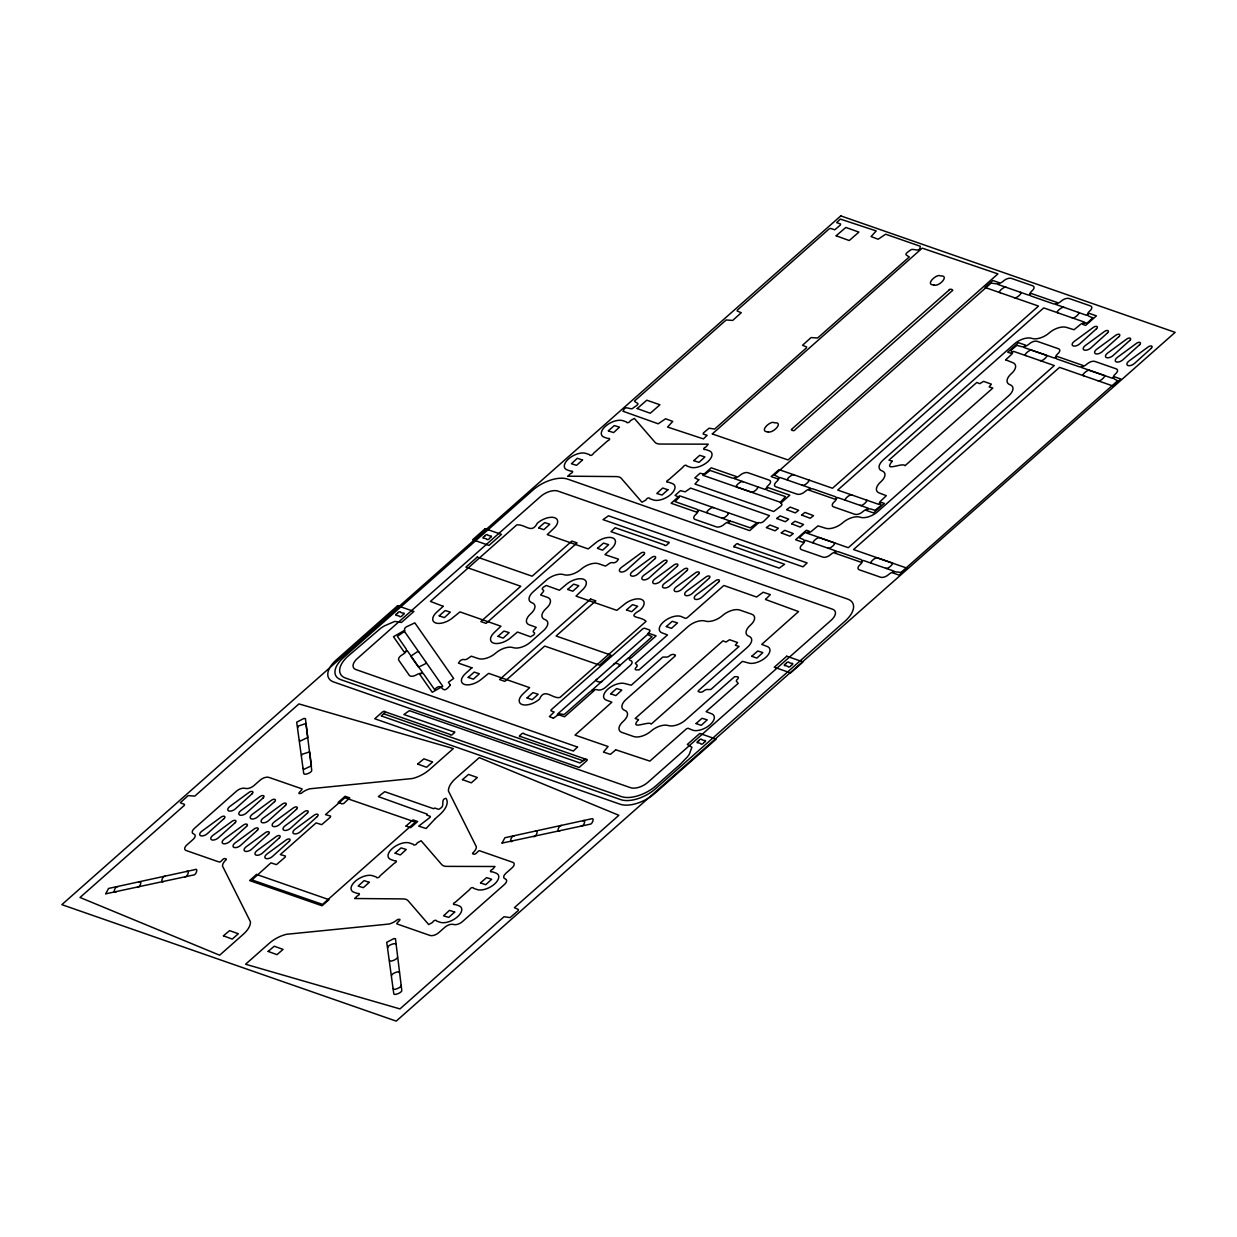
<?xml version="1.0" encoding="UTF-8"?>
<svg xmlns="http://www.w3.org/2000/svg" width="1237" height="1237" viewBox="0 0 1237 1237"><rect width="100%" height="100%" fill="white"/><g stroke="black" fill="none" stroke-linecap="round" stroke-linejoin="round"><path stroke-width="1.5" d="M422.575 672.634L419.807 674.428L432.254 692.272L442.784 686.288L403.973 630.715L393.459 636.699L404.252 652.146L407.298 650.708L422.544 672.511M802.21 485.229C804.158 486.775 811.534 479.647 808.271 479.832M827.97 548.223C829.811 549.615 837.294 542.486 834.078 542.749L819.915 537.879C818.863 535.822 810.235 543.136 813.915 543.182M860.009 505.284C862.204 507.031 869.271 499.578 866.07 499.964M885.754 568.324C887.702 569.793 895.047 562.572 891.877 562.866L877.713 558.011C876.786 555.97 867.941 563.206 871.714 563.314M1006.269 287.371C1005.557 285.314 996.558 292.504 1000.269 292.721M1014.325 297.746C1016.134 299.138 1023.726 291.978 1020.37 292.288M1064.067 307.472C1063.356 305.616 1054.357 312.574 1058.068 312.837M1072.108 317.847C1073.994 319.316 1081.463 312.157 1078.169 312.42M794.169 474.915C793.505 472.936 784.382 480.095 788.17 480.265M851.968 495.047C851.35 493.068 842.181 500.212 845.969 500.397M713.672 507.727C712.636 505.918 704.178 512.659 707.672 513.03M721.789 518.071C723.66 519.339 730.99 512.752 727.789 512.644M742.989 481.812C742.045 479.91 733.479 486.79 736.989 487.115L751.106 492.032C753.287 493.563 760.307 486.528 757.106 486.729M1040.07 360.524C1042.142 362.255 1049.27 355.065 1046.115 355.205L1032.014 350.334C1031.117 348.293 1022.365 355.436 1026.014 355.637M1097.868 380.656C1100.018 382.403 1107.053 375.058 1103.93 375.337L1089.812 370.466C1088.869 368.549 1080.071 375.584 1083.828 375.77M602.295 680.968C601.862 683.489 593.033 681.108 597.146 679.113M613.598 664.578C614.835 661.594 622.86 665.042 618.747 666.372M948.717 290.339C949.49 287.773 955.211 290.138 951.562 291.329L795.298 429.486C795.236 431.759 788.758 430.337 792.5 428.497L948.717 290.37M765.456 599.481L798.561 611.573L761.714 644.4L767.017 646.41A13.437 6.881 -27.7 0 1 765.703 657.465A13.437 6.881 -27.7 0 1 748.323 662.939L742.401 661.347L710.888 689.457L707.951 689.581A3.139 1.608 -27.7 0 0 703.899 690.865A3.139 1.608 -27.7 0 1 699.848 692.132L698.178 691.514L698.426 690.586L747.426 647.26A13.437 6.881 -27.7 0 0 748.88 636.251A13.437 6.881 -27.7 0 1 750.333 625.242A13.437 6.881 -27.7 0 0 751.648 614.17L739.881 610.073A13.437 6.881 -27.7 0 0 722.516 615.547A13.437 6.881 -27.7 0 1 705.276 621.067A13.437 6.881 -27.7 0 0 688.035 626.587L639.034 669.913L635.911 669.866A3.139 1.608 -27.7 0 1 636.22 667.284A3.139 1.608 -27.7 0 0 636.529 664.702L635.37 663.264L667.516 634.952L662.197 632.942A13.437 6.881 -27.7 0 1 663.527 621.886A13.437 6.881 -27.7 0 1 680.891 616.413L685.484 618.345L686.968 617.912L723.846 585.472L756.565 597.023L763.152 592.26L770.357 594.626L765.672 599.218M226.34 859.545L226.232 859.684A11.195 5.737 -27.7 0 0 222.521 866.07L250.431 921.766A22.39 11.473 -27.7 0 1 243.287 934.291L219.629 955.211L80.018 897.474L184.267 805.442L184.452 804.375L180.277 802.736L188.132 795.623L194.827 796.087L298.921 703.915L453.314 748.586L429.641 769.507A22.39 11.473 -27.7 0 1 412.447 778.521L309.93 788.789A11.195 5.737 -27.7 0 0 301.318 793.304C294.391 795.035 304.797 788.68 301.349 788.634L268.877 777.377A6.726 3.433 -27.7 0 0 260.187 780.114L253.956 785.619A6.726 3.433 -27.7 0 1 245.266 788.356A6.726 3.433 -27.7 0 0 236.592 791.092L194.364 828.419A6.726 3.433 -27.7 0 0 193.714 833.954A6.726 3.433 -27.7 0 1 193.049 839.475L186.818 844.995A6.726 3.433 -27.7 0 0 186.153 850.515L218.532 861.802C221.191 863.689 222.876 856.421 226.216 859.05M472.503 853.36L472.766 853.02A11.195 5.737 -27.7 0 0 476.353 846.757L448.443 791.046A22.39 11.473 -27.7 0 1 455.587 778.537L479.26 757.616L618.871 815.307L514.391 907.633L518.489 909.551L518.226 910.587L510.108 917.607L504.047 916.725L399.968 1008.913L245.575 964.241L269.233 943.321A22.39 11.473 -27.7 0 1 286.443 934.306L388.959 924.039A11.195 5.737 -27.7 0 0 397.572 919.524C404.514 918.055 393.938 923.993 397.618 924.163L429.997 935.45A6.726 3.433 -27.7 0 0 438.687 932.713L444.918 927.209A6.726 3.433 -27.7 0 1 453.608 924.472A6.726 3.433 -27.7 0 0 462.298 921.735L504.51 884.409A6.726 3.433 -27.7 0 0 505.175 878.873A6.726 3.433 -27.7 0 1 505.84 873.337L512.072 867.833A6.726 3.433 -27.7 0 0 512.721 862.297L480.343 851.025C478.224 848.798 476.23 856.298 472.673 853.777M418.926 652.131L417.58 651.59L410.746 656.182L418.539 667.191L425.899 663.496L425.853 662.182M395.825 944.357C396.304 942.084 386.671 945.547 387.861 947.65M389.5 960.221C389.346 962.896 398.438 958.845 397.464 957.021M299.462 740.097L300.359 741.009L307.735 737.484L305.956 723.521L298.411 726.011L297.839 727.526M303.127 768.393L304.024 769.306L311.415 765.78L309.667 751.88L302.091 754.292L301.503 755.822M399.412 972.73C400.154 970.024 390.32 973.952 391.541 975.931M393.165 988.502C392.717 991.115 402.102 987.219 401.128 985.317M435.192 818.739L426.1 828.512L418.694 826.13L429.641 817.703A1.593 0.82 -27.7 0 0 429.997 816.234L426.765 815.106L427.399 814.224L378.336 796.613L384.738 791.695L433.63 808.72L434.775 808.024L438.099 809.168A1.593 0.82 -27.7 0 0 440.341 808.349C445.397 805.89 440.094 799.21 445.985 798.313A23.147 11.86 -27.7 0 1 439.784 814.642L435.362 818.569M680.056 764.481L687.231 757.059A37.79 19.344 -27.7 0 0 689.256 754.369L691.9 747.272L687.308 744.473L699.771 733.448L716.161 739.154L654.93 793.288A26.874 13.762 -27.7 0 1 620.185 804.236L374.765 718.759L382.233 712.141A1.855 0.943 -27.7 0 1 384.645 711.383A1.855 0.943 -27.7 0 1 384.444 712.914L384.32 714.027L621.376 796.582A26.874 13.762 -27.7 0 0 656.12 785.65L679.654 764.853M615.531 750.039L610.429 754.354L603.424 752.096L608.094 746.514L575.035 735.118L611.867 702.214L606.563 700.204A13.437 6.881 -27.7 0 1 607.877 689.133A13.437 6.881 -27.7 0 1 625.257 683.674L631.257 685.221L662.785 657.079L665.63 657.033A3.139 1.608 -27.7 0 0 669.696 655.749A3.139 1.608 -27.7 0 1 673.748 654.481L675.402 655.1L675.17 656.012L626.169 699.353A13.437 6.881 -27.7 0 0 624.716 710.363A13.437 6.881 -27.7 0 1 623.247 721.372A13.437 6.881 -27.7 0 0 621.933 732.428L633.7 736.541A13.437 6.881 -27.7 0 0 651.079 731.067A13.437 6.881 -27.7 0 1 668.305 725.547A13.437 6.881 -27.7 0 0 685.545 720.027L734.546 676.701L737.669 676.747A3.139 1.608 -27.7 0 1 737.36 679.314A3.139 1.608 -27.7 0 0 737.051 681.896L738.211 683.35L706.08 711.646L711.383 713.672A13.437 6.881 -27.7 0 1 710.069 724.727A13.437 6.881 -27.7 0 1 692.689 730.201L688.112 728.268L686.612 728.701L649.858 761.111L615.856 749.823M116.077 892.001C112.443 894.212 114.84 885.939 117.855 886.666M138.961 882.012C142.889 879.909 139.827 888.073 137.322 887.408M163.485 881.594C160.176 883.682 162.279 875.564 165.356 876.198M186.462 871.544C190.452 869.441 187.204 877.528 184.823 876.94M512.319 841.346C509.025 843.526 511.067 835.284 514.19 835.949M535.296 831.295C539.224 829.099 535.977 837.681 533.518 836.629M559.913 830.816C556.248 833.058 558.691 824.739 561.691 825.481M582.797 820.827C586.709 818.647 583.725 826.996 581.019 826.161M553.418 718.202L559.464 713.811L564.242 714.553L589.539 692.194A5.953 3.046 -27.7 0 1 597.239 689.767L597.657 689.906A5.953 3.046 -27.7 0 0 605.357 687.494L630.221 665.506A5.969 3.062 -27.7 0 0 630.592 660.527A5.969 3.062 -27.7 0 1 630.978 655.564L652.085 636.73L648.621 635.014A3.139 1.608 -27.7 0 1 648.93 632.432A3.139 1.608 -27.7 0 0 649.239 629.849L644.4 628.18L642.823 628.767L551.223 709.76L550.96 710.796L554.145 712.033L549.383 716.61L553.078 718.094M450.33 685.066C440.759 697.436 443.727 680.304 434.527 689.504L423.781 674.18A5.953 3.046 -27.7 0 0 416.854 674.598L416.25 674.938A5.953 3.046 -27.7 0 1 409.323 675.356L398.793 660.264A5.969 3.062 -27.7 0 1 402.504 654.651A5.969 3.062 -27.7 0 0 406.215 649.023L397.386 636.328L402.875 632.555A3.139 1.608 -27.7 0 0 404.669 629.695A3.139 1.608 -27.7 0 1 406.463 626.819L414.828 622.86L453.654 678.464L448.397 682.267L450.33 685.066M251.977 879.94L322.532 904.386L415.307 822.079L344.86 797.757L325.47 814.626L330.604 816.08L330.418 817.147L321.697 824.677L316.131 822.899L280.289 854.581L285.422 856.035L285.159 857.148L276.439 864.663L270.949 862.854L251.977 879.94M381.383 715.96L620.804 799.659A26.874 13.762 -27.7 0 0 655.548 788.711L844.995 621.206A26.874 13.762 -27.7 0 0 847.639 599.079L608.496 515.798L603.022 519.648L667.717 542.177A1.562 0.804 -27.7 0 1 669.093 542.595A1.562 0.804 -27.7 0 1 667.609 543.971L667.454 544.11A1.562 0.804 -27.7 0 1 665.862 545.455A1.562 0.804 -27.7 0 1 664.594 544.945L615.16 527.72L610.985 531.663L832.501 609.176A13.437 6.881 -27.7 0 1 831.171 620.232L647.972 782.232A13.437 6.881 -27.7 0 1 630.607 787.706L409.385 710.656L403.911 714.507L453.36 731.732A1.562 0.804 -27.7 0 1 454.737 732.134A1.562 0.804 -27.7 0 1 453.252 733.51L453.098 733.649A1.562 0.804 -27.7 0 1 451.505 734.994A1.562 0.804 -27.7 0 1 450.237 734.484L385.542 711.955L381.398 715.836M577.524 746.993L573.35 751.06L523.9 733.835A1.562 0.804 -27.7 0 0 522.648 733.325A1.562 0.804 -27.7 0 0 521.055 734.67L520.901 734.809A1.562 0.804 -27.7 0 0 519.401 736.185A1.562 0.804 -27.7 0 0 520.792 736.587L585.488 759.116L580.014 762.982L340.871 679.685A26.874 13.762 -27.7 0 1 343.515 657.574L532.946 490.068A26.874 13.762 -27.7 0 1 567.69 479.121L807.112 562.943L802.968 566.824L738.273 544.295A1.562 0.804 -27.7 0 0 737.005 543.77A1.562 0.804 -27.7 0 0 735.412 545.115L735.257 545.254A1.562 0.804 -27.7 0 0 733.773 546.646A1.562 0.804 -27.7 0 0 735.149 547.048L784.598 564.273L779.186 568.139L557.902 491.074A13.437 6.881 -27.7 0 0 540.538 496.547L357.338 658.532A13.437 6.881 -27.7 0 0 356.009 669.604L577.524 747.055M623.216 411.318L658.192 423.796L665.63 418.755L672.727 421.43L667.563 427.059L703.42 438.903L707.147 435.331L703.188 434.048L703.389 432.965L709.064 428.218L714.63 429.069L806.323 347.999L806.617 346.978L802.519 345.278L811.07 337.577L817.626 338.01L909.303 256.94C905.886 254.606 903.335 254.915 910.355 250.183C912.875 247.385 920.112 253.616 920.266 246.271L885.661 234.21L878.146 239.236L871.049 236.561L876.229 230.932L840.371 219.088L836.645 222.598L840.588 224.005L840.418 224.995L834.774 229.788L830.599 228.397L829.068 228.984L737.453 309.992L737.159 311.013L741.272 312.714L732.706 320.414L726.15 319.981L634.473 401.051C636.777 404.082 641.601 402.551 633.421 407.746C631.086 411.272 624.917 403.896 623.232 411.256M766.461 527.58L775.058 530.828L778.413 528.23L769.893 524.983L766.461 527.58M776.728 518.489L785.34 521.736L788.696 519.138L780.099 515.891L776.728 518.489M781.32 532.931L789.917 536.178L793.288 533.58L784.768 530.333L781.336 532.807M786.701 509.675L795.298 512.922L798.669 510.324L790.149 507.077L786.717 509.613M791.603 523.839L800.2 527.086L803.571 524.488L795.035 521.241L791.618 523.715M801.576 515.025L810.173 518.272L813.544 515.674L805.009 512.427L801.576 515.025M369.291 882.29L363.338 887.671L358.158 886.079L364.095 880.605L369.291 882.352M395.129 853.205L400.324 854.968L406.262 849.494L401.082 847.886L395.144 853.097M454.69 912.04L448.737 917.406L443.557 915.813L449.495 910.339L454.69 912.102M480.528 882.955L485.724 884.702L491.677 879.275L486.574 877.605L480.544 882.831M582.534 459.963L576.581 465.344L571.401 463.751L577.339 458.278L582.534 460.025M608.372 430.878L613.567 432.625L619.505 427.152L614.325 425.559L608.403 430.77M667.934 489.713L662.073 495.047L656.801 493.486L662.738 488.012L667.934 489.775M693.771 460.628L698.967 462.375L704.92 456.948L699.725 455.309L693.771 460.628M223.433 935.852L232.262 939.084L238.354 933.765L229.603 930.626L223.449 935.791M268.151 951.423L276.995 954.655L283.072 949.382L274.243 946.212L268.151 951.423M406.014 826.084L410.684 827.692L417.658 821.523L412.972 819.899L406.03 826.022M417.735 764.049L426.564 767.28L432.641 761.961L423.904 758.822L417.735 764.002M443.248 606.316L437.001 611.913A13.437 6.881 -27.7 0 0 435.687 622.969A13.437 6.881 -27.7 0 0 453.051 617.495L459.978 611.913L500.939 626.216L494.8 632.03A13.437 6.881 -27.7 0 0 493.47 643.085A13.437 6.881 -27.7 0 0 510.85 637.627L517.468 632.03L530.518 636.792L533.595 634.983A3.139 1.608 -27.7 0 0 533.889 632.401A3.139 1.608 -27.7 0 1 534.198 629.819L536.24 627.314L529.359 624.871A13.437 6.881 -27.7 0 1 530.688 613.815A13.437 6.881 -27.7 0 0 532.003 602.759A13.437 6.881 -27.7 0 1 533.317 591.688L546.414 580.122A13.437 6.881 -27.7 0 1 563.778 574.648A13.437 6.881 -27.7 0 0 581.158 569.175A13.437 6.881 -27.7 0 1 598.538 563.716L605.481 566.082L608.666 563.979A3.139 1.608 -27.7 0 1 612.717 562.696A3.139 1.608 -27.7 0 0 616.784 561.428L618.5 559.186L604.955 554.609L611.171 548.919A13.437 6.881 -27.7 0 0 612.485 537.848A13.437 6.881 -27.7 0 0 595.121 543.321L588.193 548.919L547.249 534.616L553.387 528.787A13.437 6.881 -27.7 0 0 554.702 517.731A13.437 6.881 -27.7 0 0 537.337 523.205C531.446 534.477 525.833 524.086 516.788 524.875L430.414 601.414L443.248 606.316M462.452 779.635L471.282 782.851L477.358 777.532L468.545 774.424L462.452 779.635M471.931 667.764L465.7 673.361A13.437 6.881 -27.7 0 0 464.37 684.417A13.437 6.881 -27.7 0 0 481.75 678.943L488.677 673.361L529.622 687.664L523.483 693.478A13.437 6.881 -27.7 0 0 522.169 704.549A13.437 6.881 -27.7 0 0 539.533 699.075C544.574 687.014 552.831 699.539 560.067 697.39L646.07 621.361C641.06 615.871 625.505 618.655 639.854 610.367A13.437 6.881 -27.7 0 0 641.183 599.311A13.437 6.881 -27.7 0 0 623.804 604.769L616.815 610.351L576.009 596.126L582.07 590.235A13.437 6.881 -27.7 0 0 583.4 579.179A13.437 6.881 -27.7 0 0 566.02 584.653L559.402 590.235L546.259 585.457L543.275 587.281A3.139 1.608 -27.7 0 0 542.966 589.863A3.139 1.608 -27.7 0 1 542.656 592.446L540.631 594.966L547.496 597.394A13.437 6.881 -27.7 0 1 546.182 608.465A13.437 6.881 -27.7 0 0 544.868 619.521A13.437 6.881 -27.7 0 1 543.538 630.576L530.457 642.158A13.437 6.881 -27.7 0 1 513.077 647.616A13.437 6.881 -27.7 0 0 495.712 653.09A13.437 6.881 -27.7 0 1 478.332 658.563L471.282 656.182L468.189 658.285A3.139 1.608 -27.7 0 1 464.138 659.568A3.139 1.608 -27.7 0 0 460.087 660.852L458.417 663.125L471.931 667.825M637.21 408.55L650.275 413.251L659.924 404.777L646.781 400.2L637.21 408.55M679.051 497.228L675.062 495.403L680.443 490.641L685.143 491.831L690.602 488.089L769.476 515.628L763.662 521.395A3.139 1.608 -27.7 0 1 759.611 522.679A3.139 1.608 -27.7 0 0 755.544 523.947L750.24 527.843L732.289 521.612A5.969 3.062 -27.7 0 0 724.341 524.241A5.969 3.062 -27.7 0 1 716.393 526.885L695.055 519.447A5.953 3.046 -27.7 0 1 695.642 514.546L696.122 514.128A5.953 3.046 -27.7 0 0 696.709 509.227L675.031 501.634L679.036 497.398M698.797 479.77L694.947 484.069L773.713 511.515L780.903 506.149A3.139 1.608 -27.7 0 0 781.212 503.567A3.139 1.608 -27.7 0 1 781.521 500.985L785.526 496.64L767.605 490.378A5.969 3.062 -27.7 0 1 768.424 485.26A5.969 3.062 -27.7 0 0 769.259 480.142L747.921 472.72A5.953 3.046 -27.7 0 0 740.221 475.147L739.726 475.565A5.953 3.046 -27.7 0 1 732.041 477.992L710.1 470.447L704.982 474.359L700.049 473.245L694.792 477.946L698.797 479.77M836.181 235.819L849.247 240.535L858.911 232.108L845.845 227.453L836.197 235.71M341.582 803.633L343.561 803.648L349.777 797.88L345.077 796.257L338.103 802.426L341.582 803.633M768.069 431.899C773.311 433.522 784.165 421.786 774.393 422.838C771.13 419.838 758.065 431.759 768.069 431.899M934.059 285.113C939.378 286.675 949.923 275.279 940.491 275.913C937.027 273.238 924.132 285.113 934.09 285.005M354.756 898.51L402.922 898.912A13.437 6.881 -27.7 0 1 408.086 900.722L428.698 924.549L432.424 922.493A1.948 0.99 -27.7 0 0 432.95 921.812A1.948 0.99 -27.7 0 1 434.79 920.405A1.948 0.99 -27.7 0 1 436.398 920.73A1.948 0.99 -27.7 0 0 436.816 921.117L440.125 922.276A13.437 6.881 -27.7 0 0 457.504 916.803A13.437 6.881 -27.7 0 0 458.819 905.747L455.51 904.587A1.948 0.99 -27.7 0 0 454.706 904.556A1.948 0.99 -27.7 0 1 453.484 903.876A1.948 0.99 -27.7 0 1 454.969 902.345A1.948 0.99 -27.7 0 0 455.834 901.788L469.411 889.79A1.948 0.99 -27.7 0 0 469.952 889.109A1.948 0.99 -27.7 0 1 471.776 887.702A1.948 0.99 -27.7 0 1 473.4 888.027A1.948 0.99 -27.7 0 0 473.802 888.398L477.126 889.558A13.437 6.881 -27.7 0 0 494.491 884.084A13.437 6.881 -27.7 0 0 495.821 873.028L492.496 871.869A1.948 0.99 -27.7 0 0 491.692 871.838A1.948 0.99 -27.7 0 1 490.47 871.173A1.948 0.99 -27.7 0 1 491.955 869.642A1.948 0.99 -27.7 0 0 492.836 869.085L494.986 866.503L446.897 866.379A13.437 6.881 -27.7 0 1 441.733 864.586L421.121 840.758L417.395 842.814A1.948 0.99 -27.7 0 0 416.869 843.495A1.948 0.99 -27.7 0 1 415.029 844.902A1.948 0.99 -27.7 0 1 413.421 844.577A1.948 0.99 -27.7 0 0 413.003 844.191L409.694 843.031A13.437 6.881 -27.7 0 0 392.315 848.505A13.437 6.881 -27.7 0 0 391 859.56L394.309 860.72A1.948 0.99 -27.7 0 0 395.113 860.751A1.948 0.99 -27.7 0 1 396.335 861.431A1.948 0.99 -27.7 0 1 394.85 862.947A1.948 0.99 -27.7 0 0 393.984 863.519L380.408 875.518A1.948 0.99 -27.7 0 0 379.867 876.198A1.948 0.99 -27.7 0 1 378.043 877.605A1.948 0.99 -27.7 0 1 376.419 877.28A1.948 0.99 -27.7 0 0 376.017 876.894L372.693 875.75A13.437 6.881 -27.7 0 0 355.328 881.208A13.437 6.881 -27.7 0 0 353.998 892.279L357.323 893.423A1.948 0.99 -27.7 0 0 358.127 893.47A1.948 0.99 -27.7 0 1 359.349 894.135A1.948 0.99 -27.7 0 1 357.864 895.665A1.948 0.99 -27.7 0 0 356.983 896.222L354.756 898.51M567.999 476.183L616.165 476.585A13.437 6.881 -27.7 0 1 621.33 478.394L641.957 502.222L645.668 500.165A1.948 0.99 -27.7 0 0 646.209 499.485A1.948 0.99 -27.7 0 1 648.033 498.078A1.948 0.99 -27.7 0 1 649.657 498.403A1.948 0.99 -27.7 0 0 650.059 498.789L653.383 499.949A13.437 6.881 -27.7 0 0 670.748 494.475A13.437 6.881 -27.7 0 0 672.078 483.42L668.753 482.26A1.948 0.99 -27.7 0 0 667.949 482.214A1.948 0.99 -27.7 0 1 666.728 481.549A1.948 0.99 -27.7 0 1 668.212 480.018A1.948 0.99 -27.7 0 0 669.093 479.461L682.669 467.462A1.948 0.99 -27.7 0 0 683.195 466.782A1.948 0.99 -27.7 0 1 685.02 465.375A1.948 0.99 -27.7 0 1 686.643 465.7A1.948 0.99 -27.7 0 0 687.045 466.071L690.37 467.23A13.437 6.881 -27.7 0 0 707.75 461.757A13.437 6.881 -27.7 0 0 709.064 450.701L705.739 449.541A1.948 0.99 -27.7 0 0 704.951 449.51A1.948 0.99 -27.7 0 1 703.714 448.845A1.948 0.99 -27.7 0 1 705.214 447.315A1.948 0.99 -27.7 0 0 706.08 446.758L708.229 444.176L660.156 444.052A13.437 6.881 -27.7 0 1 654.991 442.258L634.365 418.431L630.654 420.487A1.948 0.99 -27.7 0 0 630.112 421.168A1.948 0.99 -27.7 0 1 628.288 422.575A1.948 0.99 -27.7 0 1 626.664 422.25A1.948 0.99 -27.7 0 0 626.262 421.863L622.938 420.704A13.437 6.881 -27.7 0 0 605.558 426.177A13.437 6.881 -27.7 0 0 604.244 437.233L607.568 438.393A1.948 0.99 -27.7 0 0 608.357 438.424A1.948 0.99 -27.7 0 1 609.594 439.104A1.948 0.99 -27.7 0 1 608.109 440.619A1.948 0.99 -27.7 0 0 607.228 441.192L593.652 453.19A1.948 0.99 -27.7 0 0 593.126 453.871A1.948 0.99 -27.7 0 1 591.286 455.278A1.948 0.99 -27.7 0 1 589.678 454.953A1.948 0.99 -27.7 0 0 589.26 454.567L585.951 453.422A13.437 6.881 -27.7 0 0 568.572 458.881A13.437 6.881 -27.7 0 0 567.257 469.952L570.566 471.096A1.948 0.99 -27.7 0 0 571.37 471.142A1.948 0.99 -27.7 0 1 572.592 471.807A1.948 0.99 -27.7 0 1 571.107 473.338A1.948 0.99 -27.7 0 0 570.242 473.895L567.999 476.183M592.167 690.045L593.946 690.818L564.567 716.795L557.33 714.275L648.868 633.329L656.105 635.849L630.654 658.362L628.226 658.038L592.183 690.014M712.311 433.955L788.046 459.948L997.903 273.903L922.214 248.142L712.342 433.878M729.985 520.978L727.866 523.019L749.715 530.627L758.157 523.174L679.561 495.805L671.134 503.258L696.354 512.041L699.06 510.092L729.985 520.978M734.33 478.58L765.255 489.512L767.961 487.564L789.809 495.171L781.382 502.624L702.786 475.255L711.213 467.802L736.448 476.585L734.361 478.503M774.3 475.101L777.424 476.523A5.969 3.062 -27.7 0 1 776.604 481.641A5.969 3.062 -27.7 0 0 775.769 486.76L797.107 494.182A5.953 3.046 -27.7 0 0 804.808 491.754L805.287 491.336A5.953 3.046 -27.7 0 1 812.987 488.909L835.176 496.64A5.969 3.062 -27.7 0 1 834.356 501.758A5.969 3.062 -27.7 0 0 833.522 506.861L854.86 514.298A5.953 3.046 -27.7 0 0 862.56 511.871L863.055 511.453A5.953 3.046 -27.7 0 1 870.755 509.025L875.085 510.278L879.847 506.428A3.139 1.608 -27.7 0 0 880.156 503.846A3.139 1.608 -27.7 0 1 880.466 501.263L886.341 495.697L879.352 493.006A13.437 6.881 -27.7 0 1 880.682 481.951A13.437 6.881 -27.7 0 0 882.012 470.88A13.437 6.881 -27.7 0 1 883.342 459.824L1014.479 343.855A13.437 6.881 -27.7 0 1 1031.859 338.397A13.437 6.881 -27.7 0 0 1049.239 332.908A13.437 6.881 -27.7 0 1 1066.619 327.434L1074.01 329.753L1080.489 324.403A3.139 1.608 -27.7 0 1 1084.54 323.12A3.139 1.608 -27.7 0 0 1088.591 321.852L1092.766 317.801L1088.854 316.177A5.953 3.046 -27.7 0 1 1089.441 311.276L1089.921 310.843A5.953 3.046 -27.7 0 0 1090.508 305.941L1069.17 298.504A5.969 3.062 -27.7 0 0 1061.222 301.148A5.969 3.062 -27.7 0 1 1053.29 303.792L1031.101 296.06A5.953 3.046 -27.7 0 1 1031.673 291.159L1032.168 290.726A5.953 3.046 -27.7 0 0 1032.756 285.824L1011.402 278.387A5.969 3.062 -27.7 0 0 1003.47 281.031A5.969 3.062 -27.7 0 1 995.522 283.675L991.038 283.149L774.316 475.008M1005.696 359.843L1012.67 362.611A13.437 6.881 -27.7 0 1 1011.34 373.667A13.437 6.881 -27.7 0 0 1010.01 384.738A13.437 6.881 -27.7 0 1 1008.696 395.794L877.543 511.762A13.437 6.881 -27.7 0 1 860.179 517.236A13.437 6.881 -27.7 0 0 842.799 522.71A13.437 6.881 -27.7 0 1 825.419 528.184L818.013 525.864L811.534 531.23A3.139 1.608 -27.7 0 1 807.483 532.498A3.139 1.608 -27.7 0 0 803.432 533.781L799.272 537.817L803.184 539.44A5.953 3.046 -27.7 0 1 802.597 544.342L802.102 544.775A5.953 3.046 -27.7 0 0 801.53 549.676L822.868 557.114A5.969 3.062 -27.7 0 0 830.8 554.47A5.969 3.062 -27.7 0 1 838.748 551.841L860.937 559.557A5.953 3.046 -27.7 0 1 860.349 564.459L859.87 564.892A5.953 3.046 -27.7 0 0 859.282 569.793L880.62 577.231A5.969 3.062 -27.7 0 0 888.568 574.587A5.969 3.062 -27.7 0 1 896.5 571.958L901.077 572.391L1117.645 380.78L1114.599 379.094A5.969 3.062 -27.7 0 1 1115.434 373.976A5.969 3.062 -27.7 0 0 1116.253 368.873L1094.915 361.436A5.953 3.046 -27.7 0 0 1087.215 363.864L1086.735 364.281A5.953 3.046 -27.7 0 1 1079.035 366.709L1056.846 358.977A5.969 3.062 -27.7 0 1 1057.681 353.875A5.969 3.062 -27.7 0 0 1058.501 348.757L1037.163 341.319A5.953 3.046 -27.7 0 0 1029.462 343.747L1028.983 344.164A5.953 3.046 -27.7 0 1 1021.283 346.592L1016.938 345.339L1012.191 349.19A3.139 1.608 -27.7 0 0 1011.881 351.772A3.139 1.608 -27.7 0 1 1011.572 354.354L1005.696 359.843M638.462 719.594C628.674 731.129 648.946 720.367 651.188 724.109L739.061 646.41L735.319 645.266L737.561 642.513L729.567 639.73L725.964 642.065L723.011 640.828L635.138 718.511L638.462 719.594M807.22 533.24L848.304 547.713L1054.311 365.549L1013.381 351.293L1010.644 353.225L1007.722 352.205L1018.484 342.68L1025.705 345.2L1023.772 347.411L1054.45 358.096L1056.939 356.38L1083.21 365.534L1081.463 367.482L1112.202 378.213L1114.382 376.775L1120.861 379.032L1112.991 385.99L1059.537 367.374L853.53 549.537L906.984 568.154L899.113 575.112L892.635 572.855L894.011 571.138L863.333 560.454L860.844 562.155L834.573 553.016L836.382 551.114L805.565 540.337L802.828 542.27L795.607 539.749L806.385 530.225L809.292 531.245L807.22 533.193M892.264 461.231C882.445 472.905 902.732 461.927 904.989 465.73L992.847 388.047L989.136 386.949L991.363 384.15L983.554 381.367L979.766 383.686L976.797 382.449L888.939 460.149L892.264 461.231M1055.625 304.379L1086.457 315.28L1089.194 313.348L1096.415 315.868L1085.653 325.393L1082.731 324.372L1084.756 322.223L1043.734 307.905L837.712 490.068L878.657 504.325L881.393 502.408L884.316 503.413L873.554 512.938L866.333 510.417L868.266 508.221L837.573 497.521L835.083 499.238L808.812 490.084L810.513 488.105L779.82 477.42L777.64 478.843L771.161 476.585L779.032 469.627L832.486 488.244L1038.508 306.08L985.039 287.463L992.909 280.505L999.388 282.763L998.012 284.479L1028.705 295.164L1031.194 293.463L1057.449 302.601L1055.625 304.333M439.212 615.84L444.361 617.634L450.33 612.129L445.212 610.537L439.228 615.779M468.22 677.412L473.369 679.19L479.353 673.763L474.219 672.093L468.22 677.412M498.032 636.328L503.181 638.122L509.165 632.617L503.923 631.071L498.047 636.266M527.039 697.9L532.188 699.694L538.188 694.251L532.931 692.627L527.039 697.9M538.683 527.89L543.832 529.683L549.816 524.241L544.682 522.586L538.698 527.812M567.69 589.446L572.824 591.24L578.808 585.735L573.69 584.142L567.69 589.446M597.502 548.378L602.651 550.171L608.635 544.667L603.501 543.074L597.517 548.3M626.51 609.934L631.659 611.727L637.658 606.285L632.509 604.63L626.51 609.934M610.707 693.818L615.856 695.611L621.824 690.107L616.583 688.545L610.707 693.818M666.341 626.556L671.49 628.35L677.489 622.922L672.232 621.299L666.341 626.556M696.091 723.552L701.24 725.346L707.224 719.857L701.982 718.295L696.091 723.552M751.74 656.306L756.889 658.099L762.858 652.595L757.74 651.002L751.74 656.306M105.733 893.825L193.034 875.085C196.219 875.765 198.647 867.292 194.843 869.657L108.562 888.444L105.794 893.64M502.067 843.093L589.369 824.352C592.368 825.125 595.028 816.977 591.271 818.863L504.897 837.727L502.083 843.015M305.431 718.712L311.724 770.125C312.683 772.398 303.606 775.908 303.714 773.388L296.694 722.192L304.024 718.403L305.431 718.712M395.469 938.821L401.762 990.249C402.984 992.337 393.103 996.249 393.753 993.512L386.733 942.3L394.062 938.527L395.469 938.821M224.067 818.569L207.275 833.707A4.979 2.551 -27.7 0 1 200.58 835.702A4.979 2.551 -27.7 0 1 201.863 831.202L221.006 817.162A2.799 1.438 -27.7 0 1 224.423 816.327A2.799 1.438 -27.7 0 1 224.067 818.569M252.101 793.767L235.324 808.905A4.979 2.551 -27.7 0 1 228.629 810.9A4.979 2.551 -27.7 0 1 229.912 806.416L249.054 792.36A2.799 1.438 -27.7 0 1 252.456 791.541A2.799 1.438 -27.7 0 1 252.101 793.767M235.123 822.713L218.33 837.836A4.979 2.551 -27.7 0 1 211.635 839.83A4.979 2.551 -27.7 0 1 212.934 835.346L232.061 821.306A2.799 1.438 -27.7 0 1 235.478 820.471A2.799 1.438 -27.7 0 1 235.123 822.713M263.156 797.911L246.379 813.049A4.979 2.551 -27.7 0 1 239.684 815.044A4.979 2.551 -27.7 0 1 240.968 810.544L260.11 796.504A2.799 1.438 -27.7 0 1 263.512 795.685A2.799 1.438 -27.7 0 1 263.156 797.911M246.519 826.44L229.726 841.577A4.979 2.551 -27.7 0 1 223.031 843.557A4.979 2.551 -27.7 0 1 224.314 839.073L243.457 825.033A2.799 1.438 -27.7 0 1 246.874 824.198A2.799 1.438 -27.7 0 1 246.519 826.44M274.552 801.638L257.775 816.776A4.979 2.551 -27.7 0 1 251.08 818.77A4.979 2.551 -27.7 0 1 252.363 814.286L271.506 800.231A2.799 1.438 -27.7 0 1 274.908 799.411A2.799 1.438 -27.7 0 1 274.552 801.638M257.389 830.259L240.612 845.397A4.979 2.551 -27.7 0 1 233.917 847.391A4.979 2.551 -27.7 0 1 235.2 842.892L254.343 828.852A2.799 1.438 -27.7 0 1 257.76 828.017A2.799 1.438 -27.7 0 1 257.389 830.259M285.438 805.457L268.661 820.595A4.979 2.551 -27.7 0 1 261.966 822.59A4.979 2.551 -27.7 0 1 263.249 818.105L282.392 804.05A2.799 1.438 -27.7 0 1 285.793 803.23A2.799 1.438 -27.7 0 1 285.438 805.457M268.444 834.078L251.668 849.216A4.979 2.551 -27.7 0 1 244.972 851.211A4.979 2.551 -27.7 0 1 246.256 846.711L265.398 832.671A2.799 1.438 -27.7 0 1 268.8 831.836A2.799 1.438 -27.7 0 1 268.444 834.078M296.493 809.276L279.701 824.414A4.979 2.551 -27.7 0 1 273.006 826.409A4.979 2.551 -27.7 0 1 274.305 821.925L293.447 807.869A2.799 1.438 -27.7 0 1 296.849 807.05A2.799 1.438 -27.7 0 1 296.493 809.276M279.33 837.897L262.553 853.035A4.979 2.551 -27.7 0 1 255.858 855.03A4.979 2.551 -27.7 0 1 257.141 850.53L276.284 836.49A2.799 1.438 -27.7 0 1 279.686 835.671A2.799 1.438 -27.7 0 1 279.33 837.897M307.379 813.096L290.587 828.233A4.979 2.551 -27.7 0 1 283.891 830.228A4.979 2.551 -27.7 0 1 285.175 825.744L304.317 811.688A2.799 1.438 -27.7 0 1 307.735 810.869A2.799 1.438 -27.7 0 1 307.379 813.096M289.226 841.346L272.449 856.483A4.979 2.551 -27.7 0 1 265.754 858.478A4.979 2.551 -27.7 0 1 267.037 853.978L286.18 839.938A2.799 1.438 -27.7 0 1 289.582 839.103A2.799 1.438 -27.7 0 1 289.226 841.346M317.275 816.544L300.483 831.681A4.979 2.551 -27.7 0 1 293.787 833.676A4.979 2.551 -27.7 0 1 295.071 829.192L314.213 815.137A2.799 1.438 -27.7 0 1 317.631 814.317A2.799 1.438 -27.7 0 1 317.275 816.544M643.735 554.671L626.943 569.809A4.979 2.551 -27.7 0 1 620.263 571.803A4.979 2.551 -27.7 0 1 621.546 567.319L640.689 553.264A2.799 1.438 -27.7 0 1 644.09 552.444A2.799 1.438 -27.7 0 1 643.735 554.671M654.79 558.815L637.998 573.953A4.979 2.551 -27.7 0 1 631.318 575.947A4.979 2.551 -27.7 0 1 632.602 571.448L651.744 557.408A2.799 1.438 -27.7 0 1 655.146 556.573A2.799 1.438 -27.7 0 1 654.79 558.815M666.186 562.541L649.394 577.679A4.979 2.551 -27.7 0 1 642.714 579.674A4.979 2.551 -27.7 0 1 643.998 575.174L663.14 561.134A2.799 1.438 -27.7 0 1 666.542 560.315A2.799 1.438 -27.7 0 1 666.186 562.541M677.072 566.36L660.28 581.498A4.979 2.551 -27.7 0 1 653.584 583.493A4.979 2.551 -27.7 0 1 654.883 579.009L674.026 564.953A2.799 1.438 -27.7 0 1 677.428 564.134A2.799 1.438 -27.7 0 1 677.072 566.36M686.844 570.659L670.052 585.797A4.979 2.551 -27.7 0 1 663.357 587.791A4.979 2.551 -27.7 0 1 664.64 583.307L683.783 569.252A2.799 1.438 -27.7 0 1 687.2 568.432A2.799 1.438 -27.7 0 1 686.844 570.659M698.488 574.262L681.695 589.4A4.979 2.551 -27.7 0 1 675 591.394A4.979 2.551 -27.7 0 1 676.299 586.91L695.441 572.855A2.799 1.438 -27.7 0 1 698.843 572.035A2.799 1.438 -27.7 0 1 698.488 574.262M709.033 578.344L692.256 593.482A4.979 2.551 -27.7 0 1 685.561 595.476A4.979 2.551 -27.7 0 1 686.844 590.977L705.987 576.937A2.799 1.438 -27.7 0 1 709.389 576.102A2.799 1.438 -27.7 0 1 709.033 578.344M718.573 582.117L701.781 597.255A4.979 2.551 -27.7 0 1 695.101 599.249A4.979 2.551 -27.7 0 1 696.385 594.765L715.527 580.71A2.799 1.438 -27.7 0 1 718.929 579.89A2.799 1.438 -27.7 0 1 718.573 582.117M1096.492 328.733L1079.715 343.871A4.979 2.551 -27.7 0 1 1073.02 345.85A4.979 2.551 -27.7 0 1 1074.304 341.366L1093.446 327.326A2.799 1.438 -27.7 0 1 1096.863 326.491A2.799 1.438 -27.7 0 1 1096.492 328.733M1107.548 332.861L1090.771 347.999A4.979 2.551 -27.7 0 1 1084.076 349.994A4.979 2.551 -27.7 0 1 1085.359 345.51L1104.502 331.47A2.799 1.438 -27.7 0 1 1107.919 330.635A2.799 1.438 -27.7 0 1 1107.548 332.861M1118.944 336.603L1102.167 351.725A4.979 2.551 -27.7 0 1 1095.472 353.72A4.979 2.551 -27.7 0 1 1096.755 349.236L1115.898 335.196A2.799 1.438 -27.7 0 1 1119.315 334.361A2.799 1.438 -27.7 0 1 1118.944 336.603M1129.829 340.422L1113.053 355.56A4.979 2.551 -27.7 0 1 1106.357 357.555A4.979 2.551 -27.7 0 1 1107.641 353.055L1126.783 339.015A2.799 1.438 -27.7 0 1 1130.185 338.18A2.799 1.438 -27.7 0 1 1129.829 340.422M1139.602 344.721L1122.825 359.859A4.979 2.551 -27.7 0 1 1116.13 361.853A4.979 2.551 -27.7 0 1 1117.413 357.354L1136.556 343.314A2.799 1.438 -27.7 0 1 1139.957 342.479A2.799 1.438 -27.7 0 1 1139.602 344.721M1151.245 348.324L1134.468 363.462A4.979 2.551 -27.7 0 1 1127.773 365.456A4.979 2.551 -27.7 0 1 1129.056 360.972L1148.199 346.917A2.799 1.438 -27.7 0 1 1151.616 346.097A2.799 1.438 -27.7 0 1 1151.245 348.324M397.572 605.743L336.356 659.878A26.874 13.762 -27.7 0 0 333.712 681.989L579.132 767.466L586.616 760.863A1.855 0.943 -27.7 0 0 586.802 759.317A1.855 0.943 -27.7 0 0 584.39 760.09L582.72 760.647L345.602 678.077A26.874 13.762 -27.7 0 1 348.246 655.95L381.089 627.979A37.79 19.344 -27.7 0 1 384.583 625.798L394.85 621.407L401.484 622.458L413.947 611.434L397.572 605.743M485.136 528.709L472.673 539.719L489.002 545.409L501.464 534.399L485.136 528.709M840.789 215.887L61.85 904.649L396.211 1021.113L1175.15 332.351L840.789 215.887M397.587 613.212L397.247 613.521A1.562 0.804 -27.7 0 0 395.701 614.882A1.562 0.804 -27.7 0 0 397.031 615.346L399.474 616.181A1.562 0.804 -27.7 0 0 400.788 616.644A1.562 0.804 -27.7 0 0 402.334 615.284L402.674 614.975A1.562 0.804 -27.7 0 0 404.221 613.614A1.562 0.804 -27.7 0 0 402.891 613.15L400.463 612.315A1.562 0.804 -27.7 0 0 399.134 611.851A1.562 0.804 -27.7 0 0 397.587 613.212M484.827 536.069L484.487 536.379A1.562 0.804 -27.7 0 0 482.956 537.739A1.562 0.804 -27.7 0 0 484.27 538.203L486.713 539.054A1.562 0.804 -27.7 0 0 488.027 539.502A1.562 0.804 -27.7 0 0 489.574 538.141L489.914 537.848A1.562 0.804 -27.7 0 0 491.46 536.471A1.562 0.804 -27.7 0 0 490.13 536.023L487.703 535.173A1.562 0.804 -27.7 0 0 486.373 534.709A1.562 0.804 -27.7 0 0 484.827 536.069M477.281 557.098L465.901 567.149L520.762 586.261L480.837 621.562L486.079 623.386L577.091 542.888L571.865 541.079L532.142 576.21L477.281 557.098M256.538 874.435L249.627 880.558L322.053 905.778L328.98 899.67L256.538 874.435M590.606 599.064L499.578 679.546L504.804 681.371L544.728 646.07L599.589 665.166L610.954 655.115L556.093 636.004L595.832 600.873L590.606 599.064M786.747 656.213L774.285 667.238L790.613 672.928L803.076 661.903L786.747 656.213M698.936 740.623L698.596 740.932A1.562 0.804 -27.7 0 0 697.049 742.293A1.562 0.804 -27.7 0 0 698.379 742.757L700.807 743.607A1.562 0.804 -27.7 0 0 702.137 744.071A1.562 0.804 -27.7 0 0 703.667 742.71L704.023 742.401A1.562 0.804 -27.7 0 0 705.554 741.04A1.562 0.804 -27.7 0 0 704.24 740.576L701.796 739.726A1.562 0.804 -27.7 0 0 700.482 739.262A1.562 0.804 -27.7 0 0 698.936 740.623M786.175 663.496L785.835 663.79A1.562 0.804 -27.7 0 0 784.289 665.15A1.562 0.804 -27.7 0 0 785.619 665.614L788.046 666.465A1.562 0.804 -27.7 0 0 789.376 666.929A1.562 0.804 -27.7 0 0 790.907 665.568L791.263 665.259A1.562 0.804 -27.7 0 0 792.793 663.898A1.562 0.804 -27.7 0 0 791.479 663.434L789.036 662.584A1.562 0.804 -27.7 0 0 787.722 662.12A1.562 0.804 -27.7 0 0 786.175 663.496"/></g></svg>
